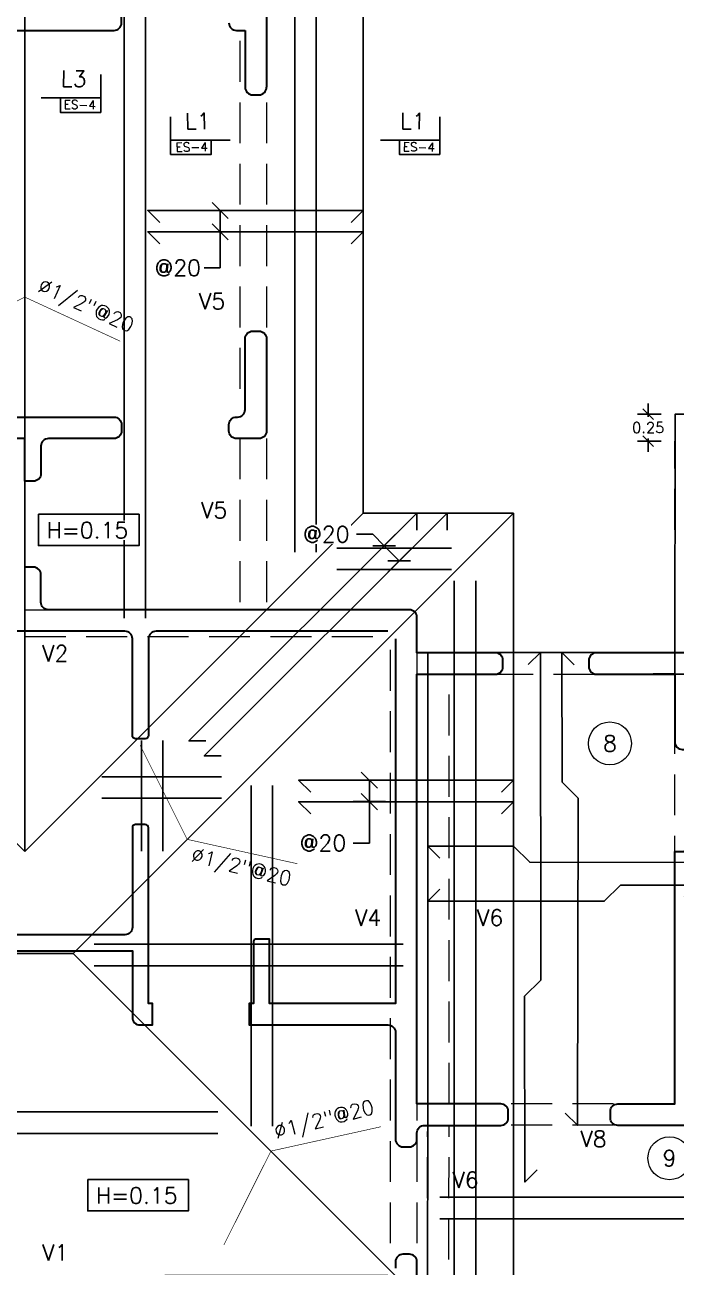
# Model space of a CAD drawing. Header units: metres. Extents: x -44 to 358, y -286 to 66.
# Drawn here: x 22.64 to 28.7, y -39.74 to -28.17 of the extents above; entities that cross this region are included whole.
import ezdxf
from ezdxf.enums import TextEntityAlignment as Align

# ---------------------------------------------------------------- set-up
doc = ezdxf.new("R2010")
doc.units = ezdxf.units.M
doc.header["$LTSCALE"] = 0.3
doc.header["$PDMODE"] = 3
doc.linetypes.add('HIDDEN', pattern=[9.525, 6.35, -3.175])
for name, color, linetype, lineweight in [('0-S-GRID-IDEN', 1, 'Continuous', 9), ('A-WALL', 7, 'Continuous', 30), ('VIGAS', 1, 'HIDDEN', 15)]:
    doc.layers.add(name, color=color, linetype=linetype, lineweight=lineweight)
for name, color, linetype in [('ACERO', 5, 'Continuous'), ('BP', 3, 'Continuous'), ('DIMCOL', 4, 'Continuous'), ('DIMTEXTO', 4, 'Continuous'), ('HATCH', 8, 'Continuous'), ('REBAR', 5, 'Continuous'), ('TEXTOS', 4, 'Continuous')]:
    doc.layers.add(name, color=color, linetype=linetype)
doc.styles.add('SMPLEX', font='simplex.shx')
doc.dimstyles.new('DIM-50', dxfattribs={"dimscale": 0.5, "dimtxt": 0.2, "dimasz": 0.2, "dimexe": 0.2, "dimexo": 0.2, "dimgap": 0.1, "dimtad": 0, "dimtih": 1, "dimtoh": 1, "dimzin": 0, "dimdsep": 46, "dimtxsty": 'SMPLEX', "dimblk1": 'OBLIQUE', "dimblk2": 'OBLIQUE', "dimsah": 1, "dimcen": 0.2, "dimclrd": 4, "dimclre": 4, "dimclrt": 4, "dimadec": 0, "dimazin": 0, "dimtfac": 1, "dimtmove": 0, "dimatfit": 3, "dimldrblk": 'OPEN30', "dimfxl": 0.3, "dimfxlon": 1, "dimtfill": 1, "dimtolj": 1, "dimtzin": 0, "dimarcsym": 0})
doc.dimstyles.new('DIM-75', dxfattribs={"dimscale": 0.75, "dimtxt": 0.2, "dimasz": 0.2, "dimexe": 0.2, "dimexo": 0.2, "dimgap": 0.1, "dimtad": 0, "dimtih": 1, "dimtoh": 1, "dimzin": 0, "dimdsep": 46, "dimtxsty": 'SMPLEX', "dimblk1": 'OBLIQUE', "dimblk2": 'OBLIQUE', "dimsah": 1, "dimcen": 0.2, "dimclrd": 4, "dimclre": 4, "dimclrt": 4, "dimadec": 0, "dimazin": 0, "dimtfac": 1, "dimtmove": 0, "dimatfit": 3, "dimldrblk": 'OBLIQUE', "dimfxl": 0.2, "dimfxlon": 1, "dimtfill": 1, "dimtolj": 1, "dimtzin": 0, "dimarcsym": 0})

# ---------------------------------------------------------------- blocks, each defined once
blk = doc.blocks.new('A$C2bbc346b')
at = {"layer": 'A-WALL', "color": 7, "true_color": 0xffffff}
for p, q in [((6.6, -7.995), (6.6, -8.725)), ((6.32, -8.195), (6.4, -8.195)), ((6.4, -8.195), (6.4, -8.725)), ((6.47, -8.795), (6.53, -8.795)), ((10.4, -14.189), (10.2, -14.189))]:
    blk.add_line(p, q, dxfattribs=at)
at = {"layer": 'A-WALL', "color": 7, "true_color": 0xffffff, "transparency": 33554684}
blk.add_lwpolyline([(2.4, -8.219), (2.4, -8.97, 0.414214), (2.425, -8.995), (2.575, -8.995, 0.414214), (2.6, -8.97), (2.6, -8.265, -0.414214), (2.67, -8.195), (5.18, -8.195, 0.414214), (5.25, -8.125), (5.25, -8.065, 0.414214), (5.18, -7.995), (4.5, -7.995)], format="xyb", dxfattribs=at)
at = {"layer": 'A-WALL', "color": 7, "true_color": 0xffffff}
for points in [[(2.33, -11.795, 0.414214), (2.4, -11.725), (2.4, -11.02, -0.414214), (2.425, -10.995), (2.575, -10.995, -0.414214), (2.6, -11.02), (2.6, -11.725, 0.414214), (2.67, -11.795), (5.18, -11.795, -0.414214), (5.25, -11.865), (5.25, -11.925, -0.414214), (5.18, -11.995)], [(5.18, -11.995), (4.57, -11.995, 0.414214), (4.5, -12.065), (4.5, -12.322, -0.414214), (4.43, -12.392), (4.35, -12.392), (4.35, -11.995), (2.3, -11.995), (2.3, -12.392), (2.1, -12.392), (2.1, -11.945, -0.414214), (2.25, -11.795), (2.33, -11.795)], [(7.8, -13.859), (7.8, -17.254), (6.627, -17.254), (6.627, -16.654), (6.507, -16.654, 0.414214), (6.477, -16.684), (6.477, -17.254), (6.439, -17.254), (6.439, -17.454), (7.73, -17.454, -0.414214), (7.8, -17.524), (7.8, -18.519, 0.414214), (7.87, -18.589), (7.93, -18.589, 0.414214), (8, -18.519), (8, -18.459, -0.414214), (8.07, -18.389), (8.78, -18.389, 0.414214), (8.85, -18.319), (8.85, -18.259, 0.414214), (8.78, -18.189), (8, -18.189), (8, -14.189), (8.73, -14.189, 0.414214), (8.8, -14.119), (8.8, -14.059, 0.414214), (8.73, -13.989), (8, -13.989), (8, -13.659, 0.414214), (7.93, -13.589), (4.57, -13.589, -0.414214), (4.5, -13.519), (4.5, -13.262, 0.414214), (4.43, -13.192), (4.35, -13.192)], [(7.73, -13.789), (5.571, -13.789, 0.414214), (5.501, -13.859), (5.501, -14.759, -0.414214), (5.471, -14.789), (5.381, -14.789, -0.414214), (5.351, -14.759), (5.351, -13.859, 0.414214), (5.281, -13.789), (4.145, -13.789, 0.414214), (4.075, -13.859), (4.075, -16.544)], [(2.65, -16.764), (5.351, -16.764), (5.351, -17.384, 0.414214), (5.421, -17.454), (5.539, -17.454), (5.539, -17.254), (5.501, -17.254), (5.501, -15.619, 0.414214), (5.471, -15.589), (5.381, -15.589, 0.414214), (5.351, -15.619), (5.351, -16.544, -0.414214), (5.281, -16.614), (4.145, -16.614, -0.414214), (4.075, -16.544)], [(10.2, -18.189), (10.4, -18.189), (10.4, -15.839), (10.6, -15.839), (10.6, -18.319, -0.414214), (10.53, -18.389), (9.87, -18.389, -0.414214), (9.8, -18.319), (9.8, -18.259, -0.414214), (9.87, -18.189), (10.4, -18.189), (10.4, -16.556)], [(7.73, -19.789), (5.67, -19.789, 0.414214), (5.6, -19.859), (5.6, -19.919, 0.414214), (5.67, -19.989), (7.93, -19.989, 0.414214), (8, -19.919), (8, -19.659, 0.414214), (7.93, -19.589), (7.87, -19.589, 0.414214), (7.8, -19.659), (7.8, -19.719)]]:
    blk.add_lwpolyline(points, format="xyb", dxfattribs=at)
for points in [[(6.53, -11.995), (6.32, -11.995, -0.414214), (6.25, -11.925), (6.25, -11.865, -0.414214), (6.32, -11.795), (6.33, -11.795, 0.414214), (6.4, -11.725), (6.4, -11.065, -0.414214), (6.47, -10.995), (6.53, -10.995, -0.414214), (6.6, -11.065), (6.6, -11.925, -0.414214)], [(10.53, -14.889, 0.414214), (10.6, -14.819), (10.6, -14.059, 0.414214), (10.53, -13.989), (9.67, -13.989, 0.414214), (9.6, -14.059), (9.6, -14.119, 0.414214), (9.67, -14.189), (10.4, -14.189), (10.4, -14.819, 0.414214), (10.47, -14.889)]]:
    blk.add_lwpolyline(points, format="xyb", close=True, dxfattribs=at)
for centre, start, end in [((6.32, -8.125), 180, 270), ((6.47, -8.725), 180, 270), ((6.53, -8.725), 270, 0)]:
    blk.add_arc(centre, 0.07, start, end, dxfattribs=at)
blk = doc.blocks.new('_OBLIQUE')
at = {"color": 0, "linetype": 'ByBlock'}
blk.add_line((-0.5, -0.5), (0.5, 0.5), dxfattribs=at)
blk = doc.blocks.new('*D923')
at = {"layer": 'DEFPOINTS', "color": 0, "transparency": 16777216}
for p in [(26.987, -35.204), (25.849, -35.404), (26.987, -35.404)]:
    blk.add_point(p, dxfattribs=at)
at = {"layer": 'DIMTEXTO', "color": 4, "lineweight": -2, "transparency": 16777216}
for p, q in [((25.999, -35.204), (25.699, -35.204)), ((25.849, -35.204), (25.849, -35.404)), ((25.999, -35.404), (25.699, -35.404)), ((25.849, -35.404), (25.849, -35.789)), ((25.849, -35.789), (25.699, -35.789))]:
    blk.add_line(p, q, dxfattribs=at)
at = {"layer": 'DIMTEXTO', "color": 4, "lineweight": -2, "transparency": 16777216, "xscale": 0.15, "yscale": 0.15, "zscale": 0.15}
for p, rotation in [((25.849, -35.204), 90), ((25.849, -35.404), 270)]:
    blk.add_blockref('_OBLIQUE', p, dxfattribs=dict(at, rotation=rotation))
at = {"layer": 'DIMTEXTO', "color": 4, "transparency": 16777216, "insert": (25.417, -35.789), "char_height": 0.15, "attachment_point": 5, "style": 'SMPLEX', "bg_fill": 3, "box_fill_scale": 1.1, "bg_fill_color": 256, "bg_fill_true_color": 13158600, "bg_fill_transparency": 0}
blk.add_mtext('\\A1;@20', dxfattribs=at)
blk = doc.blocks.new('*D926')
at = {"layer": 'DEFPOINTS', "color": 0, "transparency": 16777216}
for p in [(25.986, -33.021), (25.612, -33.395), (25.75, -33.54)]:
    blk.add_point(p, dxfattribs=at)
at = {"layer": 'DIMTEXTO', "color": 4, "lineweight": -2, "transparency": 16777216}
for p, q in [((25.88, -32.915), (25.73, -32.915)), ((25.88, -33.127), (26.092, -32.915)), ((25.986, -33.021), (25.88, -32.915)), ((26.127, -33.163), (25.986, -33.021)), ((26.021, -33.269), (26.233, -33.057))]:
    blk.add_line(p, q, dxfattribs=at)
at = {"layer": 'DIMTEXTO', "color": 4, "lineweight": -2, "transparency": 16777216, "xscale": 0.15, "yscale": 0.15, "zscale": 0.15}
for p, rotation in [((25.986, -33.021), 135.0000000000043), ((26.127, -33.163), 315.0000000000043)]:
    blk.add_blockref('_OBLIQUE', p, dxfattribs=dict(at, rotation=rotation))
at = {"layer": 'DIMTEXTO', "color": 4, "transparency": 16777216, "insert": (25.448, -32.915), "char_height": 0.15, "attachment_point": 5, "style": 'SMPLEX', "bg_fill": 3, "box_fill_scale": 1.1, "bg_fill_color": 256, "bg_fill_true_color": 13158600, "bg_fill_transparency": 0}
blk.add_mtext('\\A1;@20', dxfattribs=at)
blk = doc.blocks.new('*D928')
at = {"layer": 'DEFPOINTS', "color": 0, "transparency": 16777216}
for p in [(25.555, -29.9), (24.461, -30.1), (25.555, -30.1)]:
    blk.add_point(p, dxfattribs=at)
at = {"layer": 'DIMTEXTO', "color": 4, "lineweight": -2, "transparency": 16777216}
for p, q in [((24.611, -29.9), (24.311, -29.9)), ((24.461, -29.9), (24.461, -30.1)), ((24.611, -30.1), (24.311, -30.1)), ((24.461, -30.1), (24.461, -30.435)), ((24.461, -30.435), (24.311, -30.435))]:
    blk.add_line(p, q, dxfattribs=at)
at = {"layer": 'DIMTEXTO', "color": 4, "lineweight": -2, "transparency": 16777216, "xscale": 0.15, "yscale": 0.15, "zscale": 0.15}
for p, rotation in [((24.461, -29.9), 90), ((24.461, -30.1), 270)]:
    blk.add_blockref('_OBLIQUE', p, dxfattribs=dict(at, rotation=rotation))
at = {"layer": 'DIMTEXTO', "color": 4, "transparency": 16777216, "insert": (24.066, -30.435), "char_height": 0.15, "attachment_point": 5, "style": 'SMPLEX', "bg_fill": 3, "box_fill_scale": 1.1, "bg_fill_color": 256, "bg_fill_true_color": 13158600, "bg_fill_transparency": 0}
blk.add_mtext('\\A1;@20', dxfattribs=at)
blk = doc.blocks.new('*D1059')
at = {"layer": 'DEFPOINTS', "color": 0, "ltscale": 0.2, "transparency": 16777216}
for p in [(28.445, -31.797), (28.664, -31.797), (28.664, -32.047)]:
    blk.add_point(p, dxfattribs=at)
at = {"layer": 'DIMTEXTO', "color": 4, "lineweight": -2, "ltscale": 0.2, "transparency": 16777216}
for p, q in [((28.564, -31.797), (28.345, -31.797)), ((28.445, -31.797), (28.445, -31.697)), ((28.445, -31.797), (28.445, -31.822)), ((28.445, -32.047), (28.445, -32.022)), ((28.564, -32.047), (28.345, -32.047)), ((28.445, -32.047), (28.445, -32.147))]:
    blk.add_line(p, q, dxfattribs=at)
at = {"layer": 'DIMTEXTO', "color": 4, "lineweight": -2, "ltscale": 0.2, "transparency": 16777216, "xscale": 0.1, "yscale": 0.1, "zscale": 0.1}
for p, rotation in [((28.445, -31.797), 270), ((28.445, -32.047), 90)]:
    blk.add_blockref('_OBLIQUE', p, dxfattribs=dict(at, rotation=rotation))
at = {"layer": 'DIMTEXTO', "color": 4, "ltscale": 0.2, "transparency": 16777216, "insert": (28.445, -31.922), "char_height": 0.1, "attachment_point": 5, "style": 'SMPLEX', "bg_fill": 3, "box_fill_scale": 1.1, "bg_fill_color": 256, "bg_fill_true_color": 13158600, "bg_fill_transparency": 0}
blk.add_mtext('\\A1;0.25', dxfattribs=at)
blk = doc.blocks.new('_Open30')
at = {"color": 0, "lineweight": -2}
for p, q in [((-1, 0.27), (0, 0)), ((0, 0), (-1, -0.27)), ((0, 0), (-1, 0))]:
    blk.add_line(p, q, dxfattribs=at)

msp = doc.modelspace()

# ---------------------------------------------------------------- linework, layer by layer
at = {"layer": '0-S-GRID-IDEN'}
for centre in [(28.0876587, -34.8620038), (28.6425134, -38.7236264)]:
    msp.add_circle(centre, 0.20025, dxfattribs=at)
at = {"layer": 'ACERO', "ltscale": 0.2}
for p, q in [((23.7651681, -33.6952708), (23.7651681, -26.3248174)), ((25.1547519, -33.0826284), (25.1547519, -26.9850661)), ((25.3547519, -33.0826284), (25.3547519, -26.9850661)), ((26.6120013, -33.0442475), (25.5453049, -33.0442475)), ((26.6120013, -33.2442475), (25.5453049, -33.2442475)), ((26.639816, -40.3118343), (26.639816, -33.3494774)), ((26.839816, -40.3118343), (26.839816, -33.3494774)), ((23.726742, -35.8655735), (23.726742, -34.8342214)), ((23.926742, -35.8655735), (23.926742, -34.8342214)), ((24.4734321, -35.1721096), (23.3595573, -35.1721096)), ((24.4734321, -35.3721096), (23.3595573, -35.3721096)), ((23.2860619, -36.7322433), (26.1638584, -36.7322433)), ((23.2860619, -36.9322433), (26.1638584, -36.9322433)), ((24.4379002, -38.2930886), (20.0993735, -38.2930886)), ((24.4379002, -38.4930886), (20.0993735, -38.4930886))]:
    msp.add_line(p, q, dxfattribs=at)
at = {"layer": 'ACERO'}
for p, q in [((34.4183382, -39.0875319), (26.5060051, -39.0875319)), ((34.4183382, -39.2875319), (26.5060051, -39.2875319))]:
    msp.add_line(p, q, dxfattribs=at)
for points in [[(23.8984712, -30.0124726), (23.7859713, -29.8999725), (25.791985, -29.8999725), (25.679485, -30.0124725)], [(23.8984711, -30.2124726), (23.7859712, -30.0999725), (25.7919849, -30.0999725), (25.6794849, -30.2124725)], [(26.2902804, -32.8759176), (26.2902803, -32.7168185), (24.1690035, -34.8380972), (24.3281025, -34.8380971)], [(26.573123, -32.8759175), (26.5731229, -32.7168185), (24.3118114, -34.978132), (24.4709104, -34.9781319)], [(27.3285877, -34.1284697), (27.4412047, -34.0164734), (27.4437475, -37.0667093), (27.2933336, -37.2162942), (27.2970085, -38.9451543), (27.409819, -38.8329656)], [(27.7540276, -34.129629), (27.641839, -34.0168185), (27.6428084, -35.2211571), (27.7923932, -35.3715711), (27.7874648, -38.4168185), (27.671014, -38.3038803)], [(25.3026747, -35.3168508), (25.1901747, -35.2043508), (27.191985, -35.2043508), (27.079485, -35.3168507)], [(25.3026746, -35.5168508), (25.1901746, -35.4043508), (27.1919849, -35.4043508), (27.0794849, -35.5168507)], [(28.7737392, -35.861101), (28.8860463, -35.9716262), (27.341985, -35.9687195), (27.191985, -35.8187195), (26.391985, -35.8190682), (26.504485, -35.9315682)], [(28.779485, -36.2937385), (28.891985, -36.1812385), (28.1852235, -36.181523), (28.0352235, -36.331523), (26.391985, -36.3315329), (26.504485, -36.2190329)]]:
    msp.add_lwpolyline(points, dxfattribs=at)
at = {"layer": 'BP', "ltscale": 0.2}
for p, q in [((22.641985, -35.8668185), (22.641985, -24.1777409)), ((25.791985, -27.3277409), (25.791985, -32.7168185)), ((19.491985, -32.7168185), (22.641985, -35.8668185)), ((25.791985, -32.7168185), (27.191985, -32.7168185)), ((27.191985, -32.7168185), (27.191985, -40.9168185)), ((21.491985, -36.8168185), (23.091985, -36.8168185))]:
    msp.add_line(p, q, dxfattribs=at)
for points in [[(26.391985, -38.2178769), (26.3887423, -40.0168185), (39.5919851, -40.0168185), (39.5919851, -40.6277409), (41.9419851, -40.6277409), (41.9419851, -40.0168185), (52.4188047, -40.0168185), (52.4188047, -19.9509213), (47.2719851, -19.9509213), (47.2719851, -20.0277409)], [(30.4773219, -20.0277409), (26.3916806, -20.0277409), (26.3916806, -26.0277409), (37.466985, -26.0277409), (37.466985, -31.7972797), (28.6947566, -31.7972797), (28.691985, -34.2168185), (34.291985, -34.2168185), (34.291985, -38.2178769), (28.891985, -38.2178769)], [(26.391985, -38.4168185), (26.391985, -34.0168185), (28.6922165, -34.0168185)]]:
    msp.add_lwpolyline(points, dxfattribs=at)
at = {"layer": 'DIMTEXTO', "color": 4}
for points in [[(22.7685863, -32.7284955), (23.7053417, -32.7284955), (23.7053417, -33.0197224), (22.7685863, -33.0197224)], [(23.2273799, -38.9224145), (24.1641353, -38.9224145), (24.1641353, -39.2136413), (23.2273799, -39.2136413)]]:
    msp.add_lwpolyline(points, close=True, dxfattribs=at)
at = {"layer": 'REBAR', "color": 6, "const_width": 0.00576}
for points in [[(23.5303018, -31.1176514), (22.641985, -30.7071054), (21.7002119, -31.16933)], [(23.7156423, -34.880103), (24.1535462, -35.7552573), (25.1778812, -35.9818097)], [(24.49435, -39.5322416), (24.9322538, -38.6570873), (25.9565888, -38.4305349)]]:
    msp.add_lwpolyline(points, dxfattribs=at)
at = {"layer": 'TEXTOS', "color": 6, "linetype": 'Continuous', "ltscale": 0.01}
for p, q in [((23.3488995, -28.9868002), (23.3488993, -28.6333089)), ((23.9990904, -29.3806978), (23.9990907, -29.0272065)), ((26.5055511, -29.3806978), (26.5055508, -29.0272065))]:
    msp.add_line(p, q, dxfattribs=at)
at = {"layer": 'TEXTOS', "color": 5, "linetype": 'Continuous', "ltscale": 0.01}
for p, q in [((22.7946975, -28.8507635), (23.3488994, -28.850764)), ((24.5532925, -29.2446611), (23.9990906, -29.2446615)), ((25.9513491, -29.2446611), (26.505551, -29.2446615))]:
    msp.add_line(p, q, dxfattribs=at)
at = {"layer": 'TEXTOS', "color": 8, "linetype": 'Continuous', "ltscale": 0.01}
for points in [[(23.3488993, -28.9867976), (23.3488994, -28.8507636), (22.9728958, -28.8507633), (22.9728957, -28.9867973)], [(23.9990907, -29.3806951), (23.9990906, -29.2446611), (24.3750942, -29.2446608), (24.3750943, -29.3806948)], [(26.5055509, -29.3806951), (26.505551, -29.2446611), (26.1295474, -29.2446608), (26.1295473, -29.3806948)]]:
    msp.add_lwpolyline(points, close=True, dxfattribs=at)
at = {"layer": 'VIGAS', "ltscale": 0.2}
for p, q in [((24.641985, -28.3222797), (24.641985, -31.7222797)), ((24.891985, -28.3222797), (24.891985, -31.7222797)), ((24.641985, -32.0222797), (24.641985, -33.6168185)), ((24.891985, -32.0222797), (24.891985, -33.6168185)), ((28.691985, -34.0168185), (28.691985, -32.0472797)), ((18.6413299, -33.6168185), (25.941985, -33.6168185)), ((18.6413299, -33.8668185), (25.941985, -33.8668185)), ((26.041985, -33.9911933), (26.041985, -39.6424437)), ((26.291985, -33.9911933), (26.291985, -39.6424437)), ((26.991985, -34.0168185), (28.691985, -34.0168185)), ((26.391985, -38.2168185), (26.391985, -34.2168185)), ((26.591985, -38.2168185), (26.591985, -34.2168185)), ((26.991985, -34.2168185), (28.691985, -34.2168185)), ((28.691985, -37.8168185), (28.691985, -34.6168185)), ((28.691985, -38.2168185), (26.991985, -38.2168185)), ((26.3887423, -39.6668185), (26.3916245, -38.4178769)), ((26.5887418, -39.66728), (26.5916239, -38.4183384)), ((28.691985, -38.4168185), (26.991985, -38.4168185))]:
    msp.add_line(p, q, dxfattribs=at)

# ---------------------------------------------------------------- block references
at = {"layer": 'HATCH', "ltscale": 0.2}
msp.add_blockref('A$C2bbc346b', (18.291985, -20.0287992), dxfattribs=at)

# ---------------------------------------------------------------- texts
at = {"layer": 'DIMTEXTO', "style": 'SMPLEX'}
for s, p in [('V5', (24.3848271, -30.7439149)), ('V5', (24.4039687, -32.6901929)), ('V2', (22.9252189, -34.0236634)), ('8', (28.0876587, -34.8620038)), ('V4', (25.8374345, -36.4843674)), ('V6', (26.9725008, -36.4843674)), ('V8', (27.9349783, -38.5431442)), ('9', (28.6425134, -38.7236264)), ('V6', (26.7446118, -38.923967)), ('V1', (22.9252189, -39.6021475))]:
    msp.add_text(s, height=0.15, dxfattribs=at).set_placement(p, align=Align.MIDDLE_CENTER)
at = {"layer": 'TEXTOS', "color": 4, "ltscale": 0.5, "char_height": 0.08249794, "attachment_point": 5, "style": 'SMPLEX'}
for insert, rotation in [((23.1533968, -28.9152239), 359.2226415), ((24.1945932, -29.3091215), 0.7773585), ((26.3100484, -29.3091215), 359.2226415)]:
    msp.add_mtext('ES-4', dxfattribs=dict(at, insert=insert, rotation=rotation))

# ---------------------------------------------------------------- next in the draw order: texts
at = {"layer": 'DIMCOL', "color": 4, "char_height": 0.135, "attachment_point": 5, "style": 'SMPLEX', "bg_fill": 3, "box_fill_scale": 1.1, "bg_fill_color": 256, "bg_fill_true_color": 13158600, "bg_fill_transparency": 0}
for insert, rotation in [((23.2043447, -30.803196), 335.70681414), ((24.6529269, -36.031121), 345.67991095), ((25.4316345, -38.3812236), 14.32008905)]:
    msp.add_mtext('\\A1;∅1/2"@20', dxfattribs=dict(at, insert=insert, rotation=rotation))
at = {"layer": 'DIMTEXTO', "color": 4, "lineweight": -3, "char_height": 0.14999625, "attachment_point": 5, "style": 'SMPLEX', "bg_fill": 3, "box_fill_scale": 1.1, "bg_fill_color": 256, "bg_fill_true_color": 13158600, "bg_fill_transparency": 0}
for s, insert, rotation in [('L3', (23.0970608, -28.6743254), 359.2226415), ('L1', (24.2509292, -29.0682229), 0.7773585), ('L1', (26.2537123, -29.0682229), 359.2226415)]:
    msp.add_mtext(s, dxfattribs=dict(at, insert=insert, rotation=rotation))

# ---------------------------------------------------------------- next in the draw order: dimensions: what is measured, and where the dimension line sits
at = {"layer": 'DIMTEXTO'}
dim = msp.add_linear_dim(base=(24.4606275, -30.0999725), p1=(25.5546967, -29.8999725), p2=(25.5546966, -30.0999725), angle=89.99997427, text='@20', dimstyle='DIM-75', override={"dimgap": 0.05}, dxfattribs=at)
dim.commit()
dim.dimension.update_dxf_attribs({"geometry": '*D928', "text_midpoint": (24.0659846, -30.4346157), "dimtype": 160})
at = {"layer": 'DIMTEXTO', "ltscale": 0.2}
dim = msp.add_linear_dim(base=(28.4451364, -31.7972797), p1=(28.6641859, -32.0472797), p2=(28.6641859, -31.7972797), angle=90, dimstyle='DIM-50', dxfattribs=at)
dim.commit()
dim.dimension.update_dxf_attribs({"geometry": '*D1059', "text_midpoint": (28.4451364, -31.9222797)})

# ---------------------------------------------------------------- next in the draw order: linework, layer by layer
at = {"layer": 'ACERO', "ltscale": 0.2}
for p, q in [((23.5651681, -33.6952708), (23.5651681, -26.3248174)), ((24.7486301, -38.424198), (24.7486301, -35.2531196)), ((24.9486301, -38.424198), (24.9486301, -35.2531196))]:
    msp.add_line(p, q, dxfattribs=at)
at = {"layer": 'BP', "ltscale": 0.2}
for p, q in [((25.791985, -32.7168185), (22.641985, -35.8668185)), ((27.191985, -32.7168185), (23.091985, -36.8168185)), ((23.091985, -36.8168185), (27.191985, -40.9168185))]:
    msp.add_line(p, q, dxfattribs=at)

# ---------------------------------------------------------------- next in the draw order: texts
at = {"layer": 'DIMTEXTO', "color": 4, "char_height": 0.15, "attachment_point": 5, "rotation": 0.00000001, "style": 'SMPLEX', "bg_fill": 3, "box_fill_scale": 1.1, "bg_fill_color": 256, "bg_fill_true_color": 13158600, "bg_fill_transparency": 0}
for insert in [(23.2247037, -32.8772489), (23.6834973, -39.0711678)]:
    msp.add_mtext('\\A1;H=0.15', dxfattribs=dict(at, insert=insert))

# ---------------------------------------------------------------- next in the draw order: dimensions: what is measured, and where the dimension line sits
at = {"layer": 'DIMTEXTO'}
for base, p1, p2, angle, picture, middle in [((25.9858023, -33.0212971), (25.7502198, -33.5397224), (25.6116686, -33.3954309), 315, '*D926', (25.4475935, -32.9152311)), ((25.848937, -35.4043508), (26.9866453, -35.2043508), (26.9866453, -35.4043508), 89.99997427, '*D923', (25.4167941, -35.788634))]:
    dim = msp.add_linear_dim(base=base, p1=p1, p2=p2, angle=angle, text='@20', dimstyle='DIM-75', dxfattribs=at)
    dim.commit()
    dim.dimension.update_dxf_attribs({"geometry": picture, "text_midpoint": middle, "dimtype": 160})

doc.saveas('drawing.dxf')
